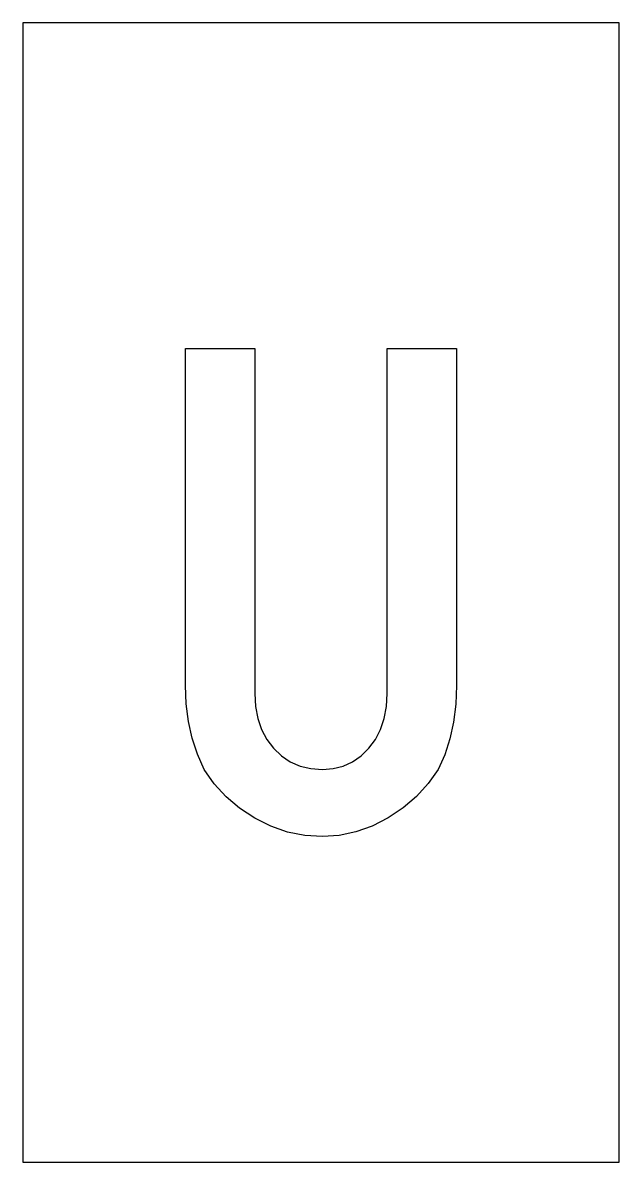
# Model space of a CAD drawing. Header units: inches. Extents: x 0 to 3.67, y 0 to 7.
import ezdxf

# ---------------------------------------------------------------- set-up
doc = ezdxf.new("R2010")
doc.units = ezdxf.units.IN
doc.header["$MEASUREMENT"] = 0
doc.layers.add('CUT', color=1, linetype='Continuous')

msp = doc.modelspace()

# ---------------------------------------------------------------- linework, layer by layer
at = {"layer": 'CUT'}
for points in [[(0, 0), (3.666, 0), (3.666, 7), (0, 7)], [(2.6615, 2.8132), (2.648, 2.7036), (2.6255, 2.6004), (2.5939, 2.5035), (2.5534, 2.413), (2.4918, 2.3258), (2.42, 2.2471), (2.3377, 2.1768), (2.2451, 2.115), (2.1465, 2.0647), (2.0464, 2.0288), (1.9449, 2.0072), (1.8419, 2), (1.7336, 2.0071), (1.6281, 2.0284), (1.5254, 2.0639), (1.4254, 2.1136), (1.3321, 2.1749), (1.2494, 2.2452), (1.1772, 2.3246), (1.1156, 2.413), (1.074, 2.5063), (1.0416, 2.6046), (1.0185, 2.7078), (1.0046, 2.816), (1, 2.9292), (1, 5), (1.4269, 5), (1.4269, 2.8791), (1.4314, 2.7995), (1.4451, 2.7261), (1.468, 2.6589), (1.4999, 2.5978), (1.541, 2.5428), (1.5896, 2.496), (1.6439, 2.4597), (1.7041, 2.4337), (1.7701, 2.4182), (1.8419, 2.413), (1.9083, 2.4182), (1.97, 2.4337), (2.0269, 2.4597), (2.0791, 2.496), (2.1265, 2.5428), (2.167, 2.5978), (2.1986, 2.6589), (2.2211, 2.7261), (2.2346, 2.7995), (2.2391, 2.8791), (2.2391, 5), (2.666, 5), (2.666, 2.9292)]]:
    msp.add_lwpolyline(points, close=True, dxfattribs=at)

doc.saveas('drawing.dxf')
